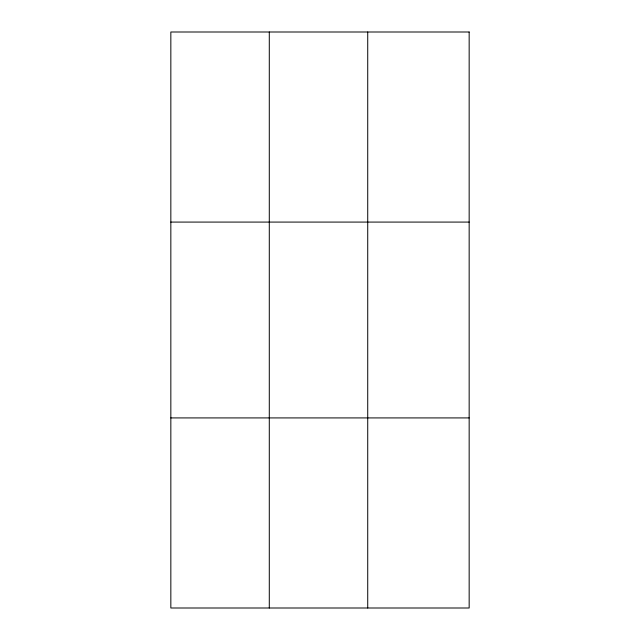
<?xml version="1.0" encoding="UTF-8"?>
<svg xmlns="http://www.w3.org/2000/svg" width="640" height="640" viewBox="0 0 640 640"><rect width="100%" height="100%" fill="white"/><g stroke="black" fill="none" stroke-linecap="round" stroke-linejoin="round"><path stroke-width="0.96" d="M269.288 608L269.288 32M367.728 608L367.728 32M170.84 222.08L469.16 222.08M170.84 417.92L469.16 417.92M469.16 32L469.16 608L170.84 608L170.84 32L469.16 32"/></g></svg>
